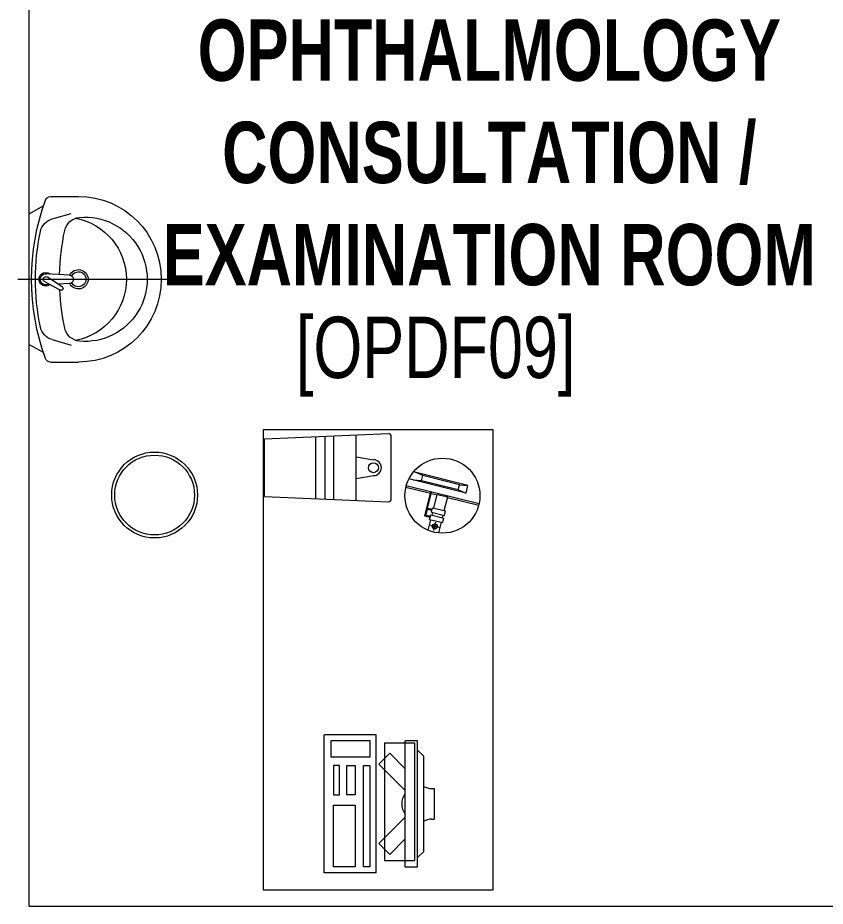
# Model space of a CAD drawing. Header units: millimetres. Extents: x -2143172 to 5255, y -610845 to 279739.
# Drawn here: x -1097093 to -1094460, y -592218 to -589321 of the extents above; entities that cross this region are included whole.
import ezdxf

# ---------------------------------------------------------------- set-up
doc = ezdxf.new("R2010")
doc.units = ezdxf.units.MM
doc.header["$LTSCALE"] = 30
doc.linetypes.add('HIDDEN', pattern=[9.525, 6.35, -3.175])
doc.layers.get('0').update_dxf_attribs({"lineweight": 5})
for name, color, linetype, lineweight in [('72_EGR_BASE_TEXT', 7, 'Continuous', 5), ('LOADING', 163, 'Continuous', 5), ('SANIT', 250, 'Continuous', 5), ('Walls', 32, 'Continuous', 5)]:
    doc.layers.add(name, color=color, linetype=linetype, lineweight=lineweight)
doc.styles.add('X3G_ENTITY_9EC9', font='swisscl.ttf', dxfattribs={"height": 0.2})
doc.styles.add('X3G_ENTITY_9F38', font='swisscl.ttf', dxfattribs={"height": 0.2})

# ---------------------------------------------------------------- blocks, each defined once
blk = doc.blocks.new('lav-manta 60')
at = {"layer": 'SANIT'}
for p, q in [((0, 0.04), (0, -0.56)), ((-0.2658, -0.0529), (-0.2358, 0)), ((-0.2358, 0), (0.2358, 0)), ((0.2658, -0.0529), (0.2358, 0)), ((-0.015, -0.1473), (-0.0199, -0.064)), ((0.0389, -0.1142), (0.0087, -0.0575)), ((0.0191, -0.077), (0.0199, -0.064)), ((-0.3, -0.0789), (-0.3, -0.18)), ((-0.2185, -0.0841), (-0.2383, -0.1537)), ((0.0274, -0.121), (-0.0078, -0.0673)), ((0.2185, -0.0841), (0.2383, -0.1537)), ((0.3, -0.0789), (0.3, -0.18)), ((0.015, -0.1473), (0.0174, -0.1057))]:
    blk.add_line(p, q, dxfattribs=at)
for centre, radius, start, end in [((0, -0.8557), 0.8457, 70.1771, 109.8229), ((0, -0.8696), 0.8457, 78.1914, 101.8086), ((-0.28, -0.0789), 0.02, 109.8229, 180), ((-0.1608, -0.1006), 0.06, 101.8086, 164.0794), ((0, -0.0617), 0.025, 320.7474, 220.368), ((0, -0.0617), 0.02, 353.2671, 186.682), ((0, -0.0617), 0.00966, 25.4127, 215.9577), ((0.1608, -0.1006), 0.06, 15.9206, 78.1914), ((0.28, -0.0789), 0.02, 0, 70.1771), ((0, -0.9572), 0.8457, 91.1572, 102.0883), ((0, -0.9572), 0.8457, 88.5486, 88.844), ((0.0332, -0.1176), 0.00666, 210.6852, 30.6852), ((0, -0.9572), 0.8457, 77.9117, 87.4274), ((-0.1645, -0.189), 0.06, 102.0883, 174.8142), ((0, -0.18), 0.035, 115.3106, 64.6894), ((0, -0.18), 0.0275, 117.1496, 62.8504), ((0, -0.1473), 0.015, 180, 0), ((0.1645, -0.189), 0.06, 5.1858, 77.9117), ((0, -0.18), 0.3, 180, 0), ((0, -0.2039), 0.2252, 174.8142, 5.1858), ((0, -0.1282), 0.2252, 190.6097, 349.3903)]:
    blk.add_arc(centre, radius, start, end, dxfattribs=at)
blk = doc.blocks.new('WM00001-P')
blk.add_circle((0, 0), 0.14)
at = {"color": 8}
blk.add_circle((0, 0), 0.13, dxfattribs=at)
blk = doc.blocks.new('ITCWLS1-P')
for p, q in [((-0.17, 0.45), (-0.17, 0)), ((-0.17, 0.45), (0, 0.45)), ((0, 0.45), (0, 0)), ((-0.2651, 0.43, 0), (-0.3051, 0.43, 0)), ((-0.3051, 0.43, 0), (-0.3051, 0.02, 0)), ((-0.2651, 0.43, 0), (-0.2651, 0.02, 0)), ((-0.1496, 0.4305), (-0.1291, 0.4305)), ((-0.1291, 0.4305), (-0.1291, 0.4089)), ((-0.3251, 0.38, 0), (-0.3051, 0.4, 0)), ((-0.3251, 0.38, 0), (-0.3251, 0.07, 0)), ((-0.3251, 0.07, 0), (-0.3051, 0.05, 0)), ((-0.3051, 0.02, 0), (-0.2651, 0.02, 0)), ((-0.17, 0), (0, 0))]:
    blk.add_line(p, q)
at = {"color": 8, "linetype": 'HIDDEN'}
for p, q in [((-0.197, 0.4094), (-0.295, 0.4094)), ((-0.295, 0.0264), (-0.295, 0.4094)), ((-0.197, 0.0264), (-0.197, 0.4094)), ((-0.197, 0.0264), (-0.295, 0.0264))]:
    blk.add_line(p, q, dxfattribs=at)
at = {"color": 1, "extrusion": (2.48281e-10, 3.18408e-10, -1)}
for p, q in [((-0.2651, 0.3395), (-0.2144, 0.3902)), ((-0.1791, 0.3548), (-0.2144, 0.3902)), ((-0.2651, 0.2688), (-0.1791, 0.3548))]:
    blk.add_line(p, q, dxfattribs=at)
at = {"color": 1}
for p, q in [((-0.3503, 0.275), (-0.3596, 0.275)), ((-0.3596, 0.175), (-0.3596, 0.275)), ((-0.3503, 0.175), (-0.3596, 0.175))]:
    blk.add_line(p, q, dxfattribs=at)
at = {"color": 1, "extrusion": (2.48281e-10, -3.18408e-10, -1)}
for p, q in [((-0.2651, 0.1812), (-0.1791, 0.0952)), ((-0.2651, 0.1105), (-0.2144, 0.0598)), ((-0.1791, 0.0952), (-0.2144, 0.0598))]:
    blk.add_line(p, q, dxfattribs=at)
blk.add_lwpolyline([(-0.1291, 0.4089), (-0.1291, 0.1), (-0.1496, 0.1), (-0.1496, 0.4305)])
for points in [[(-0.1019, 0.4305), (-0.0304, 0.4305), (-0.0304, 0.2294), (-0.1019, 0.2294)], [(-0.1019, 0.1954), (-0.0747, 0.1954), (-0.0747, 0.1), (-0.1019, 0.1)], [(-0.0304, 0.1954), (-0.0508, 0.1954), (-0.0508, 0.1), (-0.0304, 0.1)], [(-0.1496, 0.0727), (-0.0236, 0.0727), (-0.0236, 0.0182), (-0.1496, 0.0182)]]:
    blk.add_lwpolyline(points, close=True)
at = {"color": 250, "linetype": 'Continuous'}
for points in [[(-0.1496, 0.1), (-0.1496, 0.1), (-0.1496, 0.1), (-0.1496, 0.1), (-0.1496, 0.1), (-0.1496, 0.1), (-0.1496, 0.1), (-0.1496, 0.1), (-0.1496, 0.1)], [(-0.1496, 0.1), (-0.1496, 0.1), (-0.1496, 0.1), (-0.1496, 0.1), (-0.1496, 0.1), (-0.1496, 0.1), (-0.1496, 0.1), (-0.1496, 0.1), (-0.1496, 0.1), (-0.1496, 0.1), (-0.1496, 0.1), (-0.1496, 0.1), (-0.1496, 0.1), (-0.1496, 0.1), (-0.1496, 0.1), (-0.1496, 0.1), (-0.1496, 0.1), (-0.1496, 0.1)], [(-0.1496, 0.1), (-0.1496, 0.1), (-0.1496, 0.1), (-0.1496, 0.1), (-0.1496, 0.1), (-0.1496, 0.1), (-0.1496, 0.1), (-0.1496, 0.1), (-0.1496, 0.1), (-0.1496, 0.1)], [(-0.1496, 0.1), (-0.1496, 0.1), (-0.1496, 0.1), (-0.1496, 0.1), (-0.1496, 0.1), (-0.1496, 0.1), (-0.1496, 0.1)], [(-0.1496, 0.1), (-0.1496, 0.1), (-0.1496, 0.1), (-0.1496, 0.1), (-0.1496, 0.1), (-0.1496, 0.1), (-0.1496, 0.1), (-0.1496, 0.1), (-0.1496, 0.1), (-0.1496, 0.1)], [(-0.1496, 0.1), (-0.1496, 0.1), (-0.1496, 0.1), (-0.1496, 0.1), (-0.1496, 0.1), (-0.1496, 0.1), (-0.1496, 0.1), (-0.1496, 0.1), (-0.1496, 0.1), (-0.1496, 0.1), (-0.1496, 0.1), (-0.1496, 0.1), (-0.1496, 0.1), (-0.1496, 0.1), (-0.1496, 0.1)], [(-0.1496, 0.1), (-0.1496, 0.1), (-0.1496, 0.1), (-0.1496, 0.1), (-0.1496, 0.1), (-0.1496, 0.1), (-0.1496, 0.1), (-0.1496, 0.1), (-0.1496, 0.1), (-0.1496, 0.1)], [(-0.1496, 0.1), (-0.1496, 0.1), (-0.1496, 0.1), (-0.1496, 0.1), (-0.1496, 0.1), (-0.1496, 0.1), (-0.1496, 0.1), (-0.1496, 0.1), (-0.1496, 0.1), (-0.1496, 0.1)], [(-0.1496, 0.1), (-0.1496, 0.1), (-0.1496, 0.1), (-0.1496, 0.1), (-0.1496, 0.1), (-0.1496, 0.1), (-0.1496, 0.1), (-0.1496, 0.1), (-0.1496, 0.1), (-0.1496, 0.1), (-0.1496, 0.1), (-0.1496, 0.1), (-0.1496, 0.1), (-0.1496, 0.1), (-0.1496, 0.1), (-0.1496, 0.1), (-0.1496, 0.1), (-0.1496, 0.1), (-0.1496, 0.1), (-0.1496, 0.1), (-0.1496, 0.1), (-0.1496, 0.1), (-0.1496, 0.1), (-0.1496, 0.1), (-0.1496, 0.1), (-0.1496, 0.1), (-0.1496, 0.1), (-0.1496, 0.1), (-0.1496, 0.1), (-0.1496, 0.1), (-0.1496, 0.1), (-0.1496, 0.1), (-0.1496, 0.1), (-0.1496, 0.1), (-0.1496, 0.1), (-0.1496, 0.1), (-0.1496, 0.1), (-0.1496, 0.1), (-0.1496, 0.1), (-0.1496, 0.1), (-0.1496, 0.1), (-0.1496, 0.1), (-0.1496, 0.1), (-0.1496, 0.1), (-0.1496, 0.1), (-0.1496, 0.1), (-0.1496, 0.1), (-0.1496, 0.1), (-0.1496, 0.1), (-0.1496, 0.1), (-0.1496, 0.1), (-0.1496, 0.1), (-0.1496, 0.1), (-0.1496, 0.1)], [(-0.1496, 0.1), (-0.1496, 0.1), (-0.1496, 0.1), (-0.1496, 0.1), (-0.1496, 0.1), (-0.1496, 0.1), (-0.1496, 0.1), (-0.1496, 0.1), (-0.1496, 0.1), (-0.1496, 0.1), (-0.1496, 0.1), (-0.1496, 0.1), (-0.1496, 0.1), (-0.1496, 0.1), (-0.1496, 0.1), (-0.1496, 0.1), (-0.1496, 0.1), (-0.1496, 0.1), (-0.1496, 0.1), (-0.1496, 0.1), (-0.1496, 0.1), (-0.1496, 0.1), (-0.1496, 0.1), (-0.1496, 0.1), (-0.1496, 0.1), (-0.1496, 0.1), (-0.1496, 0.1), (-0.1496, 0.1), (-0.1496, 0.1), (-0.1496, 0.1), (-0.1496, 0.1), (-0.1496, 0.1), (-0.1496, 0.1), (-0.1496, 0.1), (-0.1496, 0.1), (-0.1496, 0.1), (-0.1496, 0.1), (-0.1496, 0.1), (-0.1496, 0.1), (-0.1496, 0.1), (-0.1496, 0.1), (-0.1496, 0.1), (-0.1496, 0.1), (-0.1496, 0.1), (-0.1496, 0.1), (-0.1496, 0.1), (-0.1496, 0.1), (-0.1496, 0.1), (-0.1496, 0.1), (-0.1496, 0.1), (-0.1496, 0.1), (-0.1496, 0.1), (-0.1496, 0.1), (-0.1496, 0.1), (-0.1496, 0.1), (-0.1496, 0.1), (-0.1496, 0.1), (-0.1496, 0.1), (-0.1496, 0.1), (-0.1496, 0.1), (-0.1496, 0.1), (-0.1496, 0.1), (-0.1496, 0.1), (-0.1496, 0.1), (-0.1496, 0.1), (-0.1496, 0.1), (-0.1496, 0.1), (-0.1496, 0.1), (-0.1496, 0.1), (-0.1496, 0.1), (-0.1496, 0.1), (-0.1496, 0.1), (-0.1496, 0.1), (-0.1496, 0.1), (-0.1496, 0.1), (-0.1496, 0.1), (-0.1496, 0.1), (-0.1496, 0.1), (-0.1496, 0.1), (-0.1496, 0.1), (-0.1496, 0.1), (-0.1496, 0.1), (-0.1496, 0.1), (-0.1496, 0.1), (-0.1496, 0.1), (-0.1496, 0.1), (-0.1496, 0.1), (-0.1496, 0.1), (-0.1496, 0.1)], [(-0.1496, 0.1), (-0.1496, 0.1), (-0.1496, 0.1), (-0.1496, 0.1), (-0.1496, 0.1), (-0.1496, 0.1), (-0.1496, 0.1), (-0.1496, 0.1), (-0.1496, 0.1), (-0.1496, 0.1), (-0.1496, 0.1), (-0.1496, 0.1)], [(-0.1496, 0.1), (-0.1496, 0.1), (-0.1496, 0.1), (-0.1496, 0.1), (-0.1496, 0.1), (-0.1496, 0.1), (-0.1496, 0.1)], [(-0.1496, 0.1), (-0.1496, 0.1), (-0.1496, 0.1), (-0.1496, 0.1), (-0.1496, 0.1), (-0.1496, 0.1), (-0.1496, 0.1), (-0.1496, 0.1), (-0.1496, 0.1), (-0.1496, 0.1), (-0.1496, 0.1), (-0.1496, 0.1), (-0.1496, 0.1), (-0.1496, 0.1), (-0.1496, 0.1), (-0.1496, 0.1), (-0.1496, 0.1)], [(-0.1496, 0.1), (-0.1496, 0.1), (-0.1496, 0.1), (-0.1496, 0.1), (-0.1496, 0.1), (-0.1496, 0.1), (-0.1496, 0.1), (-0.1496, 0.1), (-0.1496, 0.1), (-0.1496, 0.1), (-0.1496, 0.1), (-0.1496, 0.1), (-0.1496, 0.1), (-0.1496, 0.1), (-0.1496, 0.1), (-0.1496, 0.1), (-0.1496, 0.1), (-0.1496, 0.1), (-0.1496, 0.1), (-0.1496, 0.1), (-0.1496, 0.1), (-0.1496, 0.1), (-0.1496, 0.1), (-0.1496, 0.1), (-0.1496, 0.1), (-0.1496, 0.1), (-0.1496, 0.1), (-0.1496, 0.1), (-0.1496, 0.1), (-0.1496, 0.1), (-0.1496, 0.1), (-0.1496, 0.1), (-0.1496, 0.1), (-0.1496, 0.1), (-0.1496, 0.1), (-0.1496, 0.1), (-0.1496, 0.1), (-0.1496, 0.1), (-0.1496, 0.1), (-0.1496, 0.1), (-0.1496, 0.1), (-0.1496, 0.1), (-0.1496, 0.1), (-0.1496, 0.1), (-0.1496, 0.1), (-0.1496, 0.1), (-0.1496, 0.1), (-0.1496, 0.1), (-0.1496, 0.1), (-0.1496, 0.1), (-0.1496, 0.1), (-0.1496, 0.1), (-0.1496, 0.1), (-0.1496, 0.1), (-0.1496, 0.1), (-0.1496, 0.1), (-0.1496, 0.1), (-0.1496, 0.1), (-0.1496, 0.1), (-0.1496, 0.1), (-0.1496, 0.1), (-0.1496, 0.1), (-0.1496, 0.1), (-0.1496, 0.1), (-0.1496, 0.1), (-0.1496, 0.1), (-0.1496, 0.1), (-0.1496, 0.1), (-0.1496, 0.1), (-0.1496, 0.1), (-0.1496, 0.1), (-0.1496, 0.1), (-0.1496, 0.1), (-0.1496, 0.1), (-0.1496, 0.1), (-0.1496, 0.1), (-0.1496, 0.1), (-0.1496, 0.1), (-0.1496, 0.1), (-0.1496, 0.1), (-0.1496, 0.1), (-0.1496, 0.1), (-0.1496, 0.1), (-0.1496, 0.1), (-0.1496, 0.1), (-0.1496, 0.1), (-0.1496, 0.1), (-0.1496, 0.1), (-0.1496, 0.1), (-0.1496, 0.1), (-0.1496, 0.1), (-0.1496, 0.1), (-0.1496, 0.1), (-0.1496, 0.1), (-0.1496, 0.1), (-0.1496, 0.1), (-0.1496, 0.1), (-0.1496, 0.1), (-0.1496, 0.1), (-0.1496, 0.1), (-0.1496, 0.1), (-0.1496, 0.1), (-0.1496, 0.1), (-0.1496, 0.1), (-0.1496, 0.1), (-0.1496, 0.1), (-0.1496, 0.1), (-0.1496, 0.1), (-0.1496, 0.1), (-0.1496, 0.1), (-0.1496, 0.1)], [(-0.1496, 0.1), (-0.1496, 0.1), (-0.1496, 0.1), (-0.1496, 0.1), (-0.1496, 0.1), (-0.1496, 0.1), (-0.1496, 0.1), (-0.1496, 0.1)]]:
    blk.add_lwpolyline(points, dxfattribs=at)
for points in [[(-0.1496, 0.1), (-0.1496, 0.1), (-0.1496, 0.1), (-0.1496, 0.1), (-0.1496, 0.1), (-0.1496, 0.1), (-0.1496, 0.1), (-0.1496, 0.1), (-0.1496, 0.1), (-0.1496, 0.1), (-0.1496, 0.1), (-0.1496, 0.1), (-0.1496, 0.1), (-0.1496, 0.1), (-0.1496, 0.1), (-0.1496, 0.1), (-0.1496, 0.1), (-0.1496, 0.1), (-0.1496, 0.1), (-0.1496, 0.1), (-0.1496, 0.1), (-0.1496, 0.1), (-0.1496, 0.1), (-0.1496, 0.1), (-0.1496, 0.1), (-0.1496, 0.1), (-0.1496, 0.1), (-0.1496, 0.1), (-0.1496, 0.1), (-0.1496, 0.1), (-0.1496, 0.1), (-0.1496, 0.1), (-0.1496, 0.1), (-0.1496, 0.1), (-0.1496, 0.1), (-0.1496, 0.1), (-0.1496, 0.1), (-0.1496, 0.1), (-0.1496, 0.1), (-0.1496, 0.1), (-0.1496, 0.1), (-0.1496, 0.1), (-0.1496, 0.1), (-0.1496, 0.1), (-0.1496, 0.1), (-0.1496, 0.1), (-0.1496, 0.1), (-0.1496, 0.1), (-0.1496, 0.1), (-0.1496, 0.1), (-0.1496, 0.1), (-0.1496, 0.1), (-0.1496, 0.1), (-0.1496, 0.1), (-0.1496, 0.1), (-0.1496, 0.1), (-0.1496, 0.1), (-0.1496, 0.1), (-0.1496, 0.1), (-0.1496, 0.1), (-0.1496, 0.1), (-0.1496, 0.1), (-0.1496, 0.1), (-0.1496, 0.1), (-0.1496, 0.1), (-0.1496, 0.1), (-0.1496, 0.1), (-0.1496, 0.1), (-0.1496, 0.1), (-0.1496, 0.1), (-0.1496, 0.1), (-0.1496, 0.1), (-0.1496, 0.1), (-0.1496, 0.1), (-0.1496, 0.1), (-0.1496, 0.1), (-0.1496, 0.1), (-0.1496, 0.1), (-0.1496, 0.1), (-0.1496, 0.1), (-0.1496, 0.1), (-0.1496, 0.1), (-0.1496, 0.1), (-0.1496, 0.1), (-0.1496, 0.1), (-0.1496, 0.1), (-0.1496, 0.1), (-0.1496, 0.1), (-0.1496, 0.1), (-0.1496, 0.1), (-0.1496, 0.1), (-0.1496, 0.1), (-0.1496, 0.1), (-0.1496, 0.1), (-0.1496, 0.1), (-0.1496, 0.1), (-0.1496, 0.1), (-0.1496, 0.1), (-0.1496, 0.1), (-0.1496, 0.1), (-0.1496, 0.1), (-0.1496, 0.1), (-0.1496, 0.1), (-0.1496, 0.1), (-0.1496, 0.1), (-0.1496, 0.1), (-0.1496, 0.1), (-0.1496, 0.1), (-0.1496, 0.1), (-0.1496, 0.1), (-0.1496, 0.1), (-0.1496, 0.1), (-0.1496, 0.1), (-0.1496, 0.1), (-0.1496, 0.1), (-0.1496, 0.1), (-0.1496, 0.1), (-0.1496, 0.1), (-0.1496, 0.1), (-0.1496, 0.1), (-0.1496, 0.1), (-0.1496, 0.1), (-0.1496, 0.1), (-0.1496, 0.1), (-0.1496, 0.1), (-0.1496, 0.1), (-0.1496, 0.1), (-0.1496, 0.1), (-0.1496, 0.1), (-0.1496, 0.1), (-0.1496, 0.1), (-0.1496, 0.1), (-0.1496, 0.1), (-0.1496, 0.1), (-0.1496, 0.1), (-0.1496, 0.1), (-0.1496, 0.1), (-0.1496, 0.1), (-0.1496, 0.1), (-0.1496, 0.1), (-0.1496, 0.1), (-0.1496, 0.1), (-0.1496, 0.1), (-0.1496, 0.1), (-0.1496, 0.1), (-0.1496, 0.1), (-0.1496, 0.1), (-0.1496, 0.1), (-0.1496, 0.1), (-0.1496, 0.1), (-0.1496, 0.1), (-0.1496, 0.1), (-0.1496, 0.1), (-0.1496, 0.1), (-0.1496, 0.1), (-0.1496, 0.1), (-0.1496, 0.1), (-0.1496, 0.1), (-0.1496, 0.1), (-0.1496, 0.1), (-0.1496, 0.1), (-0.1496, 0.1), (-0.1496, 0.1), (-0.1496, 0.1), (-0.1496, 0.1), (-0.1496, 0.1), (-0.1496, 0.1), (-0.1496, 0.1), (-0.1496, 0.1), (-0.1496, 0.1), (-0.1496, 0.1), (-0.1496, 0.1), (-0.1496, 0.1), (-0.1496, 0.1), (-0.1496, 0.1), (-0.1496, 0.1), (-0.1496, 0.1), (-0.1496, 0.1), (-0.1496, 0.1), (-0.1496, 0.1), (-0.1496, 0.1), (-0.1496, 0.1), (-0.1496, 0.1), (-0.1496, 0.1), (-0.1496, 0.1), (-0.1496, 0.1), (-0.1496, 0.1), (-0.1496, 0.1), (-0.1496, 0.1), (-0.1496, 0.1), (-0.1496, 0.1), (-0.1496, 0.1), (-0.1496, 0.1), (-0.1496, 0.1), (-0.1496, 0.1), (-0.1496, 0.1), (-0.1496, 0.1), (-0.1496, 0.1), (-0.1496, 0.1), (-0.1496, 0.1), (-0.1496, 0.1), (-0.1496, 0.1), (-0.1496, 0.1), (-0.1496, 0.1), (-0.1496, 0.1), (-0.1496, 0.1), (-0.1496, 0.1), (-0.1496, 0.1), (-0.1496, 0.1), (-0.1496, 0.1), (-0.1496, 0.1), (-0.1496, 0.1), (-0.1496, 0.1), (-0.1496, 0.1), (-0.1496, 0.1), (-0.1496, 0.1), (-0.1496, 0.1), (-0.1496, 0.1), (-0.1496, 0.1), (-0.1496, 0.1), (-0.1496, 0.1), (-0.1496, 0.1), (-0.1496, 0.1), (-0.1496, 0.1), (-0.1496, 0.1), (-0.1496, 0.1), (-0.1496, 0.1), (-0.1496, 0.1), (-0.1496, 0.1), (-0.1496, 0.1), (-0.1496, 0.1), (-0.1496, 0.1), (-0.1496, 0.1), (-0.1496, 0.1), (-0.1496, 0.1), (-0.1496, 0.1), (-0.1496, 0.1), (-0.1496, 0.1), (-0.1496, 0.1), (-0.1496, 0.1), (-0.1496, 0.1), (-0.1496, 0.1), (-0.1496, 0.1), (-0.1496, 0.1), (-0.1496, 0.1), (-0.1496, 0.1), (-0.1496, 0.1), (-0.1496, 0.1), (-0.1496, 0.1), (-0.1496, 0.1), (-0.1496, 0.1), (-0.1496, 0.1), (-0.1496, 0.1), (-0.1496, 0.1), (-0.1496, 0.1), (-0.1496, 0.1), (-0.1496, 0.1), (-0.1496, 0.1), (-0.1496, 0.1), (-0.1496, 0.1), (-0.1496, 0.1), (-0.1496, 0.1), (-0.1496, 0.1), (-0.1496, 0.1), (-0.1496, 0.1), (-0.1496, 0.1), (-0.1496, 0.1), (-0.1496, 0.1), (-0.1496, 0.1), (-0.1496, 0.1), (-0.1496, 0.1), (-0.1496, 0.1), (-0.1496, 0.1), (-0.1496, 0.1), (-0.1496, 0.1), (-0.1496, 0.1), (-0.1496, 0.1)], [(-0.1496, 0.1), (-0.1496, 0.1), (-0.1496, 0.1), (-0.1496, 0.1), (-0.1496, 0.1), (-0.1496, 0.1), (-0.1496, 0.1), (-0.1496, 0.1), (-0.1496, 0.1), (-0.1496, 0.1), (-0.1496, 0.1), (-0.1496, 0.1), (-0.1496, 0.1), (-0.1496, 0.1), (-0.1496, 0.1), (-0.1496, 0.1), (-0.1496, 0.1), (-0.1496, 0.1), (-0.1496, 0.1), (-0.1496, 0.1), (-0.1496, 0.1), (-0.1496, 0.1), (-0.1496, 0.1), (-0.1496, 0.1), (-0.1496, 0.1), (-0.1496, 0.1), (-0.1496, 0.1), (-0.1496, 0.1), (-0.1496, 0.1), (-0.1496, 0.1), (-0.1496, 0.1), (-0.1496, 0.1), (-0.1496, 0.1), (-0.1496, 0.1), (-0.1496, 0.1), (-0.1496, 0.1), (-0.1496, 0.1), (-0.1496, 0.1), (-0.1496, 0.1), (-0.1496, 0.1), (-0.1496, 0.1), (-0.1496, 0.1), (-0.1496, 0.1), (-0.1496, 0.1), (-0.1496, 0.1), (-0.1496, 0.1), (-0.1496, 0.1), (-0.1496, 0.1), (-0.1496, 0.1), (-0.1496, 0.1), (-0.1496, 0.1), (-0.1496, 0.1), (-0.1496, 0.1), (-0.1496, 0.1), (-0.1496, 0.1), (-0.1496, 0.1), (-0.1496, 0.1), (-0.1496, 0.1), (-0.1496, 0.1), (-0.1496, 0.1), (-0.1496, 0.1), (-0.1496, 0.1), (-0.1496, 0.1), (-0.1496, 0.1), (-0.1496, 0.1), (-0.1496, 0.1), (-0.1496, 0.1), (-0.1496, 0.1), (-0.1496, 0.1), (-0.1496, 0.1), (-0.1496, 0.1), (-0.1496, 0.1), (-0.1496, 0.1), (-0.1496, 0.1), (-0.1496, 0.1), (-0.1496, 0.1), (-0.1496, 0.1), (-0.1496, 0.1), (-0.1496, 0.1), (-0.1496, 0.1), (-0.1496, 0.1), (-0.1496, 0.1), (-0.1496, 0.1), (-0.1496, 0.1), (-0.1496, 0.1), (-0.1496, 0.1), (-0.1496, 0.1), (-0.1496, 0.1), (-0.1496, 0.1), (-0.1496, 0.1), (-0.1496, 0.1), (-0.1496, 0.1), (-0.1496, 0.1), (-0.1496, 0.1), (-0.1496, 0.1), (-0.1496, 0.1), (-0.1496, 0.1), (-0.1496, 0.1), (-0.1496, 0.1), (-0.1496, 0.1), (-0.1496, 0.1), (-0.1496, 0.1), (-0.1496, 0.1), (-0.1496, 0.1), (-0.1496, 0.1), (-0.1496, 0.1), (-0.1496, 0.1), (-0.1496, 0.1), (-0.1496, 0.1), (-0.1496, 0.1), (-0.1496, 0.1), (-0.1496, 0.1), (-0.1496, 0.1), (-0.1496, 0.1), (-0.1496, 0.1), (-0.1496, 0.1), (-0.1496, 0.1), (-0.1496, 0.1), (-0.1496, 0.1), (-0.1496, 0.1), (-0.1496, 0.1), (-0.1496, 0.1), (-0.1496, 0.1), (-0.1496, 0.1), (-0.1496, 0.1), (-0.1496, 0.1), (-0.1496, 0.1), (-0.1496, 0.1), (-0.1496, 0.1), (-0.1496, 0.1), (-0.1496, 0.1), (-0.1496, 0.1), (-0.1496, 0.1), (-0.1496, 0.1), (-0.1496, 0.1), (-0.1496, 0.1), (-0.1496, 0.1), (-0.1496, 0.1), (-0.1496, 0.1), (-0.1496, 0.1), (-0.1496, 0.1), (-0.1496, 0.1), (-0.1496, 0.1), (-0.1496, 0.1), (-0.1496, 0.1), (-0.1496, 0.1), (-0.1496, 0.1), (-0.1496, 0.1), (-0.1496, 0.1), (-0.1496, 0.1), (-0.1496, 0.1), (-0.1496, 0.1), (-0.1496, 0.1), (-0.1496, 0.1), (-0.1496, 0.1), (-0.1496, 0.1), (-0.1496, 0.1), (-0.1496, 0.1), (-0.1496, 0.1), (-0.1496, 0.1), (-0.1496, 0.1), (-0.1496, 0.1), (-0.1496, 0.1), (-0.1496, 0.1), (-0.1496, 0.1), (-0.1496, 0.1), (-0.1496, 0.1), (-0.1496, 0.1), (-0.1496, 0.1), (-0.1496, 0.1), (-0.1496, 0.1), (-0.1496, 0.1), (-0.1496, 0.1), (-0.1496, 0.1), (-0.1496, 0.1), (-0.1496, 0.1), (-0.1496, 0.1), (-0.1496, 0.1), (-0.1496, 0.1), (-0.1496, 0.1), (-0.1496, 0.1), (-0.1496, 0.1), (-0.1496, 0.1), (-0.1496, 0.1), (-0.1496, 0.1), (-0.1496, 0.1), (-0.1496, 0.1), (-0.1496, 0.1), (-0.1496, 0.1), (-0.1496, 0.1), (-0.1496, 0.1), (-0.1496, 0.1), (-0.1496, 0.1), (-0.1496, 0.1), (-0.1496, 0.1), (-0.1496, 0.1), (-0.1496, 0.1), (-0.1496, 0.1), (-0.1496, 0.1), (-0.1496, 0.1), (-0.1496, 0.1), (-0.1496, 0.1), (-0.1496, 0.1), (-0.1496, 0.1), (-0.1496, 0.1), (-0.1496, 0.1), (-0.1496, 0.1), (-0.1496, 0.1), (-0.1496, 0.1), (-0.1496, 0.1), (-0.1496, 0.1), (-0.1496, 0.1), (-0.1496, 0.1), (-0.1496, 0.1)], [(-0.1496, 0.1), (-0.1496, 0.1), (-0.1496, 0.1), (-0.1496, 0.1), (-0.1496, 0.1), (-0.1496, 0.1), (-0.1496, 0.1), (-0.1496, 0.1), (-0.1496, 0.1), (-0.1496, 0.1), (-0.1496, 0.1), (-0.1496, 0.1), (-0.1496, 0.1), (-0.1496, 0.1), (-0.1496, 0.1), (-0.1496, 0.1), (-0.1496, 0.1), (-0.1496, 0.1), (-0.1496, 0.1), (-0.1496, 0.1), (-0.1496, 0.1), (-0.1496, 0.1), (-0.1496, 0.1), (-0.1496, 0.1), (-0.1496, 0.1), (-0.1496, 0.1), (-0.1496, 0.1), (-0.1496, 0.1), (-0.1496, 0.1), (-0.1496, 0.1), (-0.1496, 0.1), (-0.1496, 0.1), (-0.1496, 0.1), (-0.1496, 0.1), (-0.1496, 0.1), (-0.1496, 0.1), (-0.1496, 0.1), (-0.1496, 0.1), (-0.1496, 0.1), (-0.1496, 0.1), (-0.1496, 0.1), (-0.1496, 0.1), (-0.1496, 0.1), (-0.1496, 0.1), (-0.1496, 0.1), (-0.1496, 0.1), (-0.1496, 0.1), (-0.1496, 0.1), (-0.1496, 0.1), (-0.1496, 0.1), (-0.1496, 0.1), (-0.1496, 0.1), (-0.1496, 0.1), (-0.1496, 0.1), (-0.1496, 0.1), (-0.1496, 0.1), (-0.1496, 0.1), (-0.1496, 0.1), (-0.1496, 0.1), (-0.1496, 0.1), (-0.1496, 0.1), (-0.1496, 0.1), (-0.1496, 0.1), (-0.1496, 0.1), (-0.1496, 0.1), (-0.1496, 0.1), (-0.1496, 0.1), (-0.1496, 0.1), (-0.1496, 0.1), (-0.1496, 0.1), (-0.1496, 0.1), (-0.1496, 0.1), (-0.1496, 0.1), (-0.1496, 0.1), (-0.1496, 0.1), (-0.1496, 0.1), (-0.1496, 0.1), (-0.1496, 0.1), (-0.1496, 0.1), (-0.1496, 0.1), (-0.1496, 0.1), (-0.1496, 0.1), (-0.1496, 0.1), (-0.1496, 0.1), (-0.1496, 0.1), (-0.1496, 0.1), (-0.1496, 0.1), (-0.1496, 0.1), (-0.1496, 0.1), (-0.1496, 0.1), (-0.1496, 0.1), (-0.1496, 0.1), (-0.1496, 0.1), (-0.1496, 0.1), (-0.1496, 0.1), (-0.1496, 0.1), (-0.1496, 0.1), (-0.1496, 0.1), (-0.1496, 0.1), (-0.1496, 0.1), (-0.1496, 0.1), (-0.1496, 0.1), (-0.1496, 0.1), (-0.1496, 0.1), (-0.1496, 0.1), (-0.1496, 0.1), (-0.1496, 0.1), (-0.1496, 0.1), (-0.1496, 0.1), (-0.1496, 0.1), (-0.1496, 0.1), (-0.1496, 0.1), (-0.1496, 0.1), (-0.1496, 0.1), (-0.1496, 0.1), (-0.1496, 0.1), (-0.1496, 0.1), (-0.1496, 0.1), (-0.1496, 0.1), (-0.1496, 0.1), (-0.1496, 0.1), (-0.1496, 0.1), (-0.1496, 0.1), (-0.1496, 0.1), (-0.1496, 0.1), (-0.1496, 0.1), (-0.1496, 0.1), (-0.1496, 0.1), (-0.1496, 0.1), (-0.1496, 0.1), (-0.1496, 0.1), (-0.1496, 0.1), (-0.1496, 0.1), (-0.1496, 0.1), (-0.1496, 0.1), (-0.1496, 0.1), (-0.1496, 0.1), (-0.1496, 0.1), (-0.1496, 0.1), (-0.1496, 0.1), (-0.1496, 0.1), (-0.1496, 0.1), (-0.1496, 0.1), (-0.1496, 0.1), (-0.1496, 0.1), (-0.1496, 0.1), (-0.1496, 0.1), (-0.1496, 0.1), (-0.1496, 0.1), (-0.1496, 0.1), (-0.1496, 0.1), (-0.1496, 0.1), (-0.1496, 0.1), (-0.1496, 0.1), (-0.1496, 0.1), (-0.1496, 0.1), (-0.1496, 0.1), (-0.1496, 0.1), (-0.1496, 0.1), (-0.1496, 0.1), (-0.1496, 0.1), (-0.1496, 0.1), (-0.1496, 0.1), (-0.1496, 0.1), (-0.1496, 0.1), (-0.1496, 0.1), (-0.1496, 0.1), (-0.1496, 0.1), (-0.1496, 0.1), (-0.1496, 0.1), (-0.1496, 0.1), (-0.1496, 0.1), (-0.1496, 0.1), (-0.1496, 0.1), (-0.1496, 0.1), (-0.1496, 0.1), (-0.1496, 0.1), (-0.1496, 0.1), (-0.1496, 0.1), (-0.1496, 0.1), (-0.1496, 0.1), (-0.1496, 0.1), (-0.1496, 0.1), (-0.1496, 0.1), (-0.1496, 0.1), (-0.1496, 0.1), (-0.1496, 0.1), (-0.1496, 0.1), (-0.1496, 0.1), (-0.1496, 0.1), (-0.1496, 0.1), (-0.1496, 0.1), (-0.1496, 0.1), (-0.1496, 0.1), (-0.1496, 0.1), (-0.1496, 0.1), (-0.1496, 0.1), (-0.1496, 0.1), (-0.1496, 0.1), (-0.1496, 0.1), (-0.1496, 0.1), (-0.1496, 0.1), (-0.1496, 0.1), (-0.1496, 0.1), (-0.1496, 0.1), (-0.1496, 0.1), (-0.1496, 0.1), (-0.1496, 0.1), (-0.1496, 0.1), (-0.1496, 0.1), (-0.1496, 0.1), (-0.1496, 0.1), (-0.1496, 0.1), (-0.1496, 0.1), (-0.1496, 0.1), (-0.1496, 0.1), (-0.1496, 0.1), (-0.1496, 0.1), (-0.1496, 0.1)]]:
    blk.add_lwpolyline(points, close=True, dxfattribs=at)
at = {"color": 1}
for centre, radius, start, end in [((-0.3503, 0.325), 0.05, 270, 300.3093), ((-0.3089, 0.225), 0.0556, 321.9431, 38.0569), ((-0.3503, 0.125), 0.05, 59.6907, 90)]:
    blk.add_arc(centre, radius, start, end, dxfattribs=at)
blk = doc.blocks.new('O.122.42.80')
at = {"layer": 'LOADING'}
for p, q in [((286356.8, -8336.5, 0), (286179.3, -8292.3, 0)), ((286209.7, -8304.5, 0), (286184.5, -8293.6, 0)), ((286205.5, -8321.2, 0), (286209.7, -8304.5, 0)), ((286329.5, -8334.4, 0), (286209.7, -8304.5, 0)), ((286234.1, -8362.8, 0), (286154.4, -8342.9, 0)), ((286393, -8396.8, 0), (286155.8, -8337.6, 0)), ((286350.4, -8362, 0), (286164.2, -8315.5, 0)), ((286205.5, -8321.2, 0), (286178.2, -8319, 0)), ((286325.3, -8351.1, 0), (286205.5, -8321.2, 0)), ((286325.3, -8351.1, 0), (286329.5, -8334.4, 0)), ((286329.5, -8334.4, 0), (286356.8, -8336.5, 0)), ((286350.4, -8362, 0), (286356.8, -8336.5, 0)), ((286215.6, -8436.9, 0), (286235.4, -8357.5, 0)), ((286225.1, -8411.5, 0), (286238.4, -8358.2, 0)), ((286256.1, -8368.3, 0), (286237, -8363.5, 0)), ((286245.6, -8410.3, 0), (286256.7, -8365.7, 0)), ((286256.7, -8365.7, 0), (286290.7, -8374.2, 0)), ((286325.3, -8351.1, 0), (286350.4, -8362, 0)), ((286279.5, -8418.8, 0), (286290.7, -8374.2, 0)), ((286391.7, -8402.1, 0), (286290, -8376.7, 0)), ((286219.3, -8434.7, 0), (286224.3, -8414.5, 0)), ((286239.1, -8418.1, 0), (286221.4, -8413.7, 0)), ((286239.9, -8415.2, 0), (286222.1, -8410.7, 0)), ((286237.6, -8424, 0), (286241.3, -8409.3, 0)), ((286237.6, -8424, 0), (286280.1, -8434.6, 0)), ((286239.8, -8433.6, 0), (286241.9, -8425.1, 0)), ((286241.3, -8409.3, 0), (286283.8, -8419.9, 0)), ((286280.1, -8434.6, 0), (286283.8, -8419.9, 0)), ((286233.3, -8441.4, 0), (286215.6, -8436.9, 0)), ((286234.1, -8438.4, 0), (286216.3, -8434, 0)), ((286227.5, -8483.1, 0), (286236.1, -8448.3, 0)), ((286231.9, -8447.3, 0), (286235.5, -8432.5, 0)), ((286231.9, -8447.3, 0), (286274.4, -8457.9, 0)), ((286235.5, -8432.5, 0), (286278, -8443.1, 0)), ((286245.3, -8484, 0), (286252.1, -8456.5, 0)), ((286261.4, -8491.6, 0), (286270.1, -8456.8, 0)), ((286273.7, -8442, 0), (286275.8, -8433.6, 0)), ((286274.4, -8457.9, 0), (286278, -8443.1, 0)), ((286262.4, -8473.9, 0), (286234.9, -8467, 0))]:
    blk.add_line(p, q, dxfattribs=at)
for centre, radius in [((286273.7, -8369.9, 0), 122.3), ((286248.7, -8470.3, 0), 8.47), ((286248.7, -8470.3, 0), 7.58), ((286248.7, -8470.3, 0), 2.67)]:
    blk.add_circle(centre, radius, dxfattribs=at)
blk = doc.blocks.new('28.1')
at = {"layer": 'LOADING'}
for p, q in [((-59566.5, -109878.5), (-59162, -109861.7)), ((-59267.4, -110080), (-59267.4, -109866.1)), ((-59566.5, -110066.8), (-59566.5, -109878.5)), ((-59398.7, -110074.2), (-59398.7, -109871.6)), ((-59369, -110075.5), (-59369, -109870.3)), ((-59340.8, -110076.8), (-59340.8, -109869.2)), ((-59153.1, -110074.6), (-59153.1, -109871.9)), ((-59267.4, -109938), (-59211.3, -109947.4)), ((-59267.4, -110008.5), (-59211.3, -109999)), ((-59566.5, -110066.8), (-59162, -110084.7))]:
    blk.add_line(p, q, dxfattribs=at)
blk.add_circle((-59211.3, -109973.2), 16.3, dxfattribs=at)
for centre, radius, start, end in [((-59163.4, -109871.9), 10.2, 360, 82.1904), ((-59211.3, -109973.2), 25.8, 270, 90), ((-59163.4, -110074.6), 10.2, 277.8096, 360)]:
    blk.add_arc(centre, radius, start, end, dxfattribs=at)

msp = doc.modelspace()

# ---------------------------------------------------------------- linework, layer by layer
at = {"layer": 'LOADING', "elevation": 0.1}
msp.add_lwpolyline([(-1096292.6, -592164.7), (-1095542.6, -592164.7), (-1095542.6, -590664.7), (-1096292.6, -590664.7)], close=True, dxfattribs=at)
at = {"layer": 'Walls'}
for p, q in [((-1097057, -588818.1, 0.2), (-1097057, -592218.1, 0.2)), ((-1097057, -592218.1, 0.2), (-1093057, -592218.1, 0.2))]:
    msp.add_line(p, q, dxfattribs=at)

# ---------------------------------------------------------------- block references
at = {"layer": 'LOADING'}
for name, p in [('28.1', (-1036722, -480814.9, 0)), ('O.122.42.80', (-1381981.8, -582509.3, 0.1))]:
    msp.add_blockref(name, p, dxfattribs=at)
at = {"layer": 'LOADING', "extrusion": (2.2537e-18, -2.24019e-05, -1), "xscale": -1000, "yscale": 1000, "zscale": 1000, "rotation": 90}
msp.add_blockref('WM00001-P', (1096646.8, -590877.1, 13.2), dxfattribs=at)
at = {"layer": 'LOADING', "extrusion": (-8.01373e-06, -1.93989e-16, 1), "xscale": 1000.00000000001, "yscale": 1000.00000000001, "zscale": 1000.00000000001, "rotation": 180}
msp.add_blockref('ITCWLS1-P', (-1096094.4, -591659.2, 8.9), dxfattribs=at)
at = {"layer": 'SANIT', "xscale": -900.000000000201, "yscale": 900.000000000201, "zscale": 900.000000000201, "rotation": 90}
msp.add_blockref('lav-manta 60', (-1097057, -590173.6, 0.2), dxfattribs=at)

# ---------------------------------------------------------------- texts
at = {"layer": '72_EGR_BASE_TEXT', "insert": (-1095555.5, -589326.4, 0.2), "char_height": 200, "width": 2765.698, "attachment_point": 2, "style": 'X3G_ENTITY_9EC9'}
msp.add_mtext('{\\fSwis721 LtCn BT|b1|i0|c0|p34;OPHTHALMOLOGY CONSULTATION / EXAMINATION ROOM}', dxfattribs=at)
at = {"layer": '72_EGR_BASE_TEXT', "insert": (-1095730.4, -590295.6, 0.1), "char_height": 200, "attachment_point": 2, "style": 'X3G_ENTITY_9F38'}
msp.add_mtext('[OPDF09]', dxfattribs=at)

doc.saveas('drawing.dxf')
